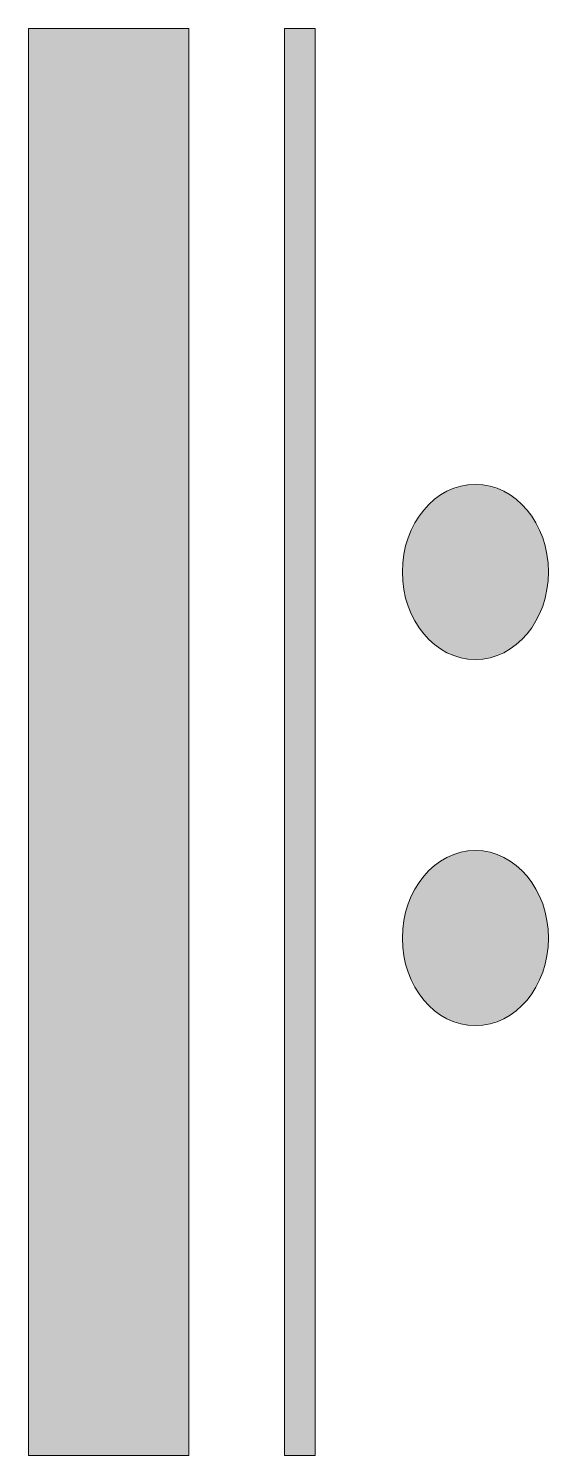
# Model space of a CAD drawing. Header units: inches. Extents: x 43.3 to 56.7, y -68.4 to -31.6.
import ezdxf

# ---------------------------------------------------------------- set-up
doc = ezdxf.new("R2010")
doc.units = ezdxf.units.IN
doc.header["$MEASUREMENT"] = 0
doc.layers.add('Layer 1', color=7, linetype='Continuous')

msp = doc.modelspace()

# ---------------------------------------------------------------- hatches: boundary and pattern name
at = {"layer": 'Layer 1', "true_color": 0x231f20}
h = msp.add_hatch(color=250, dxfattribs=at)
h.dxf.hatch_style = 2
edge = h.paths.add_edge_path()
edge.add_spline(control_points=[(54.813, -47.882), (55.85, -47.882), (56.691, -46.873), (56.691, -45.628), (56.691, -44.382), (55.85, -43.373), (54.813, -43.373), (53.775, -43.373), (52.934, -44.382), (52.934, -45.628), (52.934, -46.873), (53.775, -47.882), (54.813, -47.882)], knot_values=[0, 0, 0, 0, 1, 1, 1, 2, 2, 2, 3, 3, 3, 4, 4, 4, 4], degree=3, periodic=1)
h.paths.add_polyline_path([(43.321, -68.366), (47.44, -68.366), (47.44, -31.642), (43.321, -31.642)])
h.paths.add_polyline_path([(49.904, -68.366), (50.692, -68.366), (50.692, -31.642), (49.904, -31.642)])
edge = h.paths.add_edge_path()
edge.add_spline(control_points=[(54.813, -52.795), (53.775, -52.795), (52.934, -53.805), (52.934, -55.05), (52.934, -56.295), (53.775, -57.304), (54.813, -57.304), (55.85, -57.304), (56.691, -56.295), (56.691, -55.05), (56.691, -53.805), (55.85, -52.795), (54.813, -52.795)], knot_values=[0, 0, 0, 0, 1, 1, 1, 2, 2, 2, 3, 3, 3, 4, 4, 4, 4], degree=3, periodic=1)

# ---------------------------------------------------------------- linework, layer by layer
at = {"layer": 'Layer 1', "lineweight": 0}
for points in [[(43.321, -68.366), (47.44, -68.366), (47.44, -31.642), (43.321, -31.642), (43.321, -68.366)], [(49.904, -68.366), (50.692, -68.366), (50.692, -31.642), (49.904, -31.642), (49.904, -68.366)]]:
    msp.add_lwpolyline(points, dxfattribs=at)
for points in [[(54.813, -47.882), (55.85, -47.882), (56.691, -46.873), (56.691, -45.628), (56.691, -44.382), (55.85, -43.373), (54.813, -43.373), (53.775, -43.373), (52.934, -44.382), (52.934, -45.628), (52.934, -46.873), (53.775, -47.882), (54.813, -47.882)], [(54.813, -52.795), (53.775, -52.795), (52.934, -53.805), (52.934, -55.05), (52.934, -56.295), (53.775, -57.304), (54.813, -57.304), (55.85, -57.304), (56.691, -56.295), (56.691, -55.05), (56.691, -53.805), (55.85, -52.795), (54.813, -52.795)]]:
    msp.add_open_spline(points, degree=3, knots=[0, 0, 0, 0, 1, 1, 1, 2, 2, 2, 3, 3, 3, 4, 4, 4, 4], dxfattribs=at)

doc.saveas('drawing.dxf')
